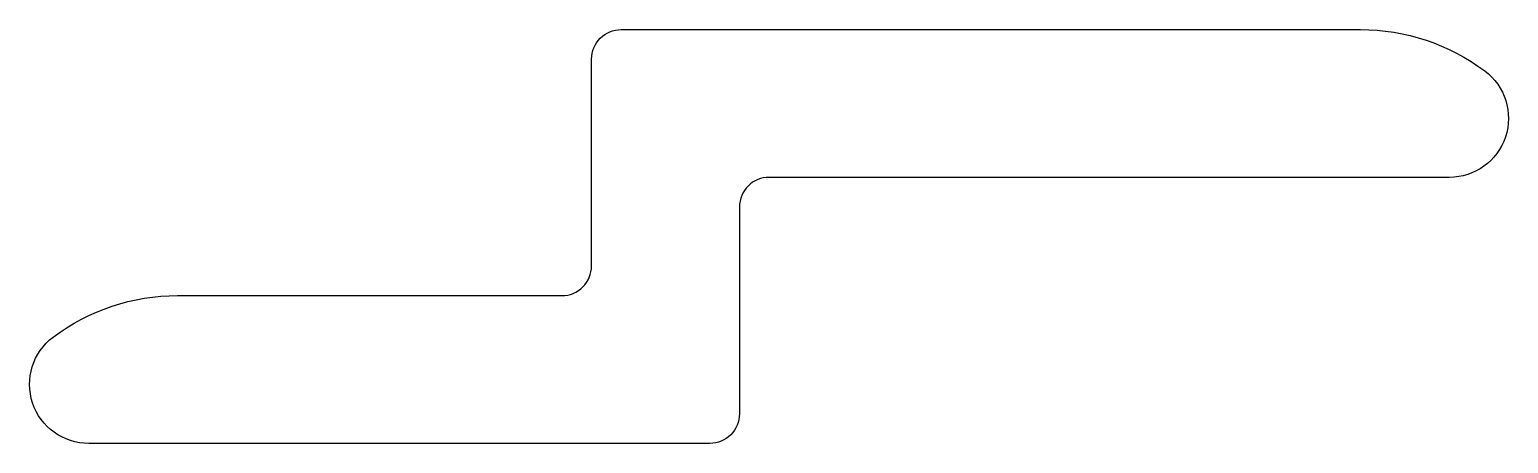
# Model space of a CAD drawing. Extents: x -877.6 to -852.6, y 29.9 to 36.9.
import ezdxf

# ---------------------------------------------------------------- set-up
doc = ezdxf.new("R2010")
doc.units = 0
doc.layers.add('ANA', color=230, linetype='CONTINUOUS')

msp = doc.modelspace()

# ---------------------------------------------------------------- linework, layer by layer
at = {"layer": 'ANA', "color": 0}
msp.add_lwpolyline([(-877.234, 31.738, -0.162278), (-875.134, 32.438), (-868.634, 32.438, 0.414214), (-868.134, 32.938), (-868.134, 36.438, -0.414214), (-867.634, 36.938), (-855.134, 36.938, -0.162278), (-853.034, 36.238, -0.720759), (-853.634, 34.438), (-865.134, 34.438, 0.414214), (-865.634, 33.938), (-865.634, 30.438, -0.414214), (-866.134, 29.938), (-876.634, 29.938, -0.720759)], format="xyb", close=True, dxfattribs=at)

doc.saveas('drawing.dxf')
